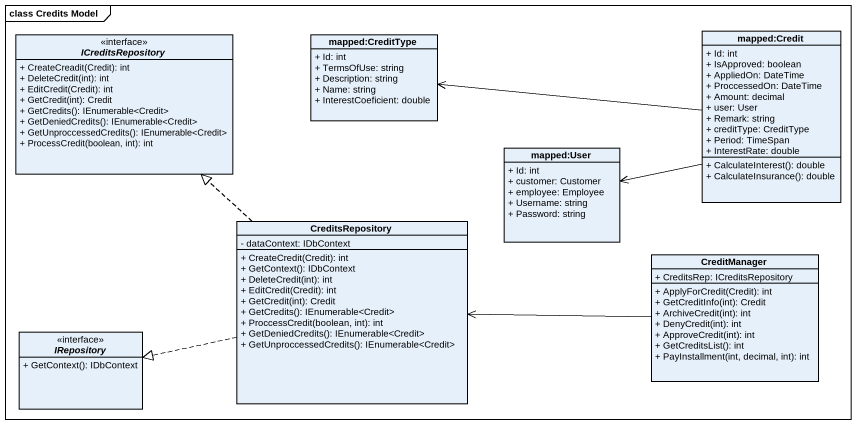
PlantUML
@startuml
mainframe class Credits Model
hide circle
hide empty members
skinparam classAttributeIconSize 0
class "mapped:Credit" as mapped_Credit {
  + Id: int
  + IsApproved: boolean
  + AppliedOn: DateTime
  + ProccessedOn: DateTime
  + Amount: decimal
  + user: User
  + Remark: string
  + creditType: CreditType
  + Period: TimeSpan
  + InterestRate: double
  + CalculateInterest(): double
  + CalculateInsurance(): double
}
interface ICreditsRepository {
  + CreateCreadit(Credit): int
  + DeleteCredit(int): int
  + EditCredit(Credit): int
  + GetCredit(int): Credit
  + GetCredits(): IEnumerable<Credit>
  + GetDeniedCredits(): IEnumerable<Credit>
  + GetUnproccessedCredits(): IEnumerable<Credit>
  + ProcessCredit(boolean, int): int
}
class "mapped:CreditType" as mapped_CreditType {
  + Id: int
  + TermsOfUse: string
  + Description: string
  + Name: string
  + InterestCoeficient: double
}
class "mapped:User" as mapped_User {
  + Id: int
  + customer: Customer
  + employee: Employee
  + Username: string
  + Password: string
}
class CreditsRepository {
  - dataContext: IDbContext
  + CreateCredit(Credit): int
  + GetContext(): IDbContext
  + DeleteCredit(int): int
  + EditCredit(Credit): int
  + GetCredit(int): Credit
  + GetCredits(): IEnumerable<Credit>
  + ProccessCredit(boolean, int): int
  + GetDeniedCredits(): IEnumerable<Credit>
  + GetUnproccessedCredits(): IEnumerable<Credit>
}
class CreditManager {
  + CreditsRep: ICreditsRepository
  + ApplyForCredit(Credit): int
  + GetCreditInfo(int): Credit
  + ArchiveCredit(int): int
  + DenyCredit(int): int
  + ApproveCredit(int): int
  + GetCreditsList(): int
  + PayInstallment(int, decimal, int): int
}
interface IRepository {
  + GetContext(): IDbContext
}
mapped_Credit -left-> mapped_CreditType
mapped_Credit -left-> mapped_User
CreditsRepository .up.|> ICreditsRepository
CreditsRepository .left.|> IRepository
CreditManager -left-> CreditsRepository
@enduml
